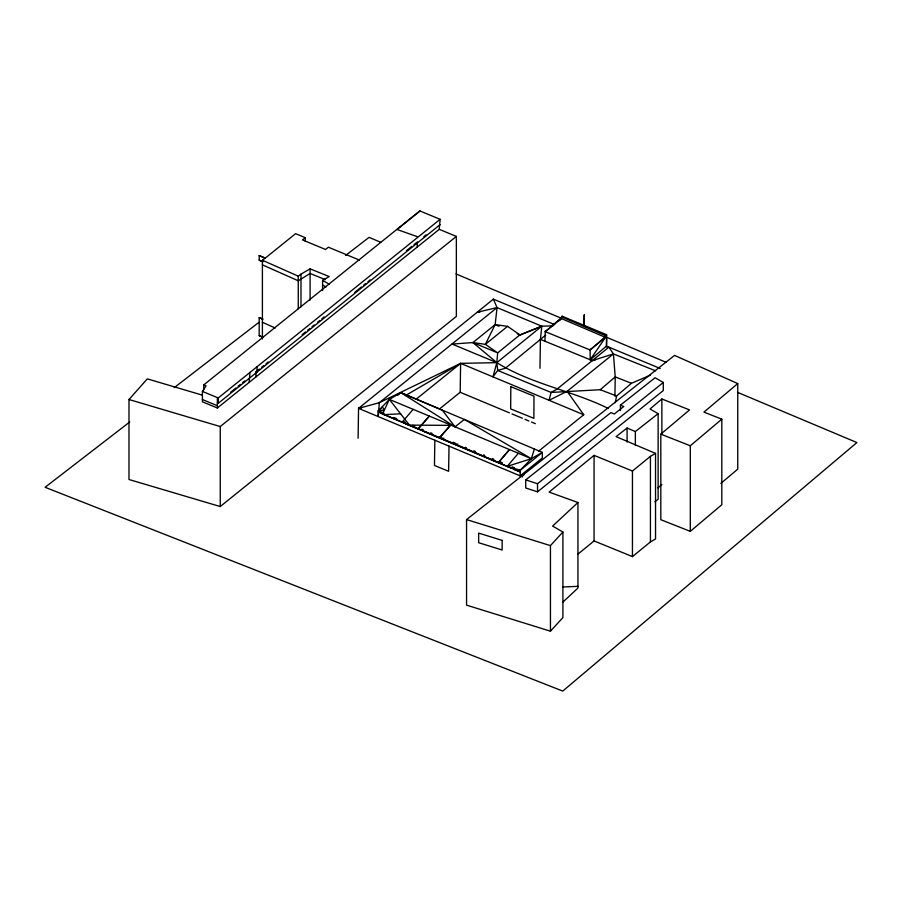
<?xml version="1.0" encoding="UTF-8"?>
<svg xmlns="http://www.w3.org/2000/svg" width="902" height="902" viewBox="0 0 902 902"><rect width="100%" height="100%" fill="white"/><g stroke="black" fill="none" stroke-linecap="round" stroke-linejoin="round"><path stroke-width="1.35" d="M358.094 438.237L358.556 408.369L493.349 299.137L554.707 324.641M518.357 453.266L507.228 466.345L520.251 470.224L542.373 452.376L531.357 458.69L520.251 470.224L520.161 475.85L542.294 458.013L542.373 452.376L400.894 392.663L389.348 399.394L378.242 410.929L378.163 416.555L378.4 413.781M451.519 425.361L409.429 425.124L379.178 412.518L379.19 411.323L378.242 410.929L381.478 408.313M396.542 419.937L393.937 418.799L393.96 417.491L396.564 418.573L396.542 419.937L418.212 428.991L429.341 416.093L418.212 428.721M421.82 430.231L421.832 429.127L423.151 429.679L423.128 431.122L430.705 434.29L430.728 432.836L432.035 433.388L432.013 434.877L512.223 468.431L512.246 466.875L514.163 467.676L514.14 469.39L519.259 471.52L519.281 469.818L520.251 470.224M434.843 440.221L434.46 465.488L448.621 471.272L449.004 446.14M439.511 408.956L460.178 392.28L460.618 363.359L496.822 362.649C531.255 384.128 572.274 390.634 608.444 408.527M502.245 464.259L502.267 462.715L500.497 461.971L500.475 463.38L493.789 460.595L493.811 459.186L492.278 458.543L492.255 459.828L484.554 456.615L484.577 455.33L483.596 454.912L483.573 456.119L475.286 452.657L475.298 451.451L473.821 450.842L473.809 451.925L466.278 448.779L466.3 447.696L465.331 447.291L465.319 448.305L457.765 445.148L457.788 444.134L454.946 443.852L454.958 442.961L453.255 442.251L453.244 443.31L443.761 439.353L443.784 438.293L440.965 438.056L440.977 437.12L439.657 436.568L439.522 438.011M539.971 368.298L540.411 339.366L541.809 326.197L497.058 307.593L477.124 312.284L479.785 312.115M545.293 331.643L561.36 318.53L562.07 316.207L606.618 334.71L605.49 335.634L605.467 337.393L590.066 349.965L545.293 331.643L561.371 317.775M562.059 317.222L562.07 316.207M583.876 325.814L584.248 314.697L584.293 325.859M590.066 349.965L606.595 335.724L590.224 359.751L590.077 349.209M590.224 359.751L606.437 346.142L606.651 339.062M606.527 347.033L606.618 334.71M614.927 396.181L615.22 376.901L613.416 353.922L608.895 347.157L556.76 389.314L551.066 392.449L549.059 400.285L567.132 391.31L613.416 353.922L655.574 370.823M544.898 341.204L545.304 330.887M378.637 411.008L379.359 402.675L497.058 307.593L493.349 299.137M497.058 307.593L495.164 324.596L485.366 344.338L472.907 342.58L452.071 344.057L496.822 362.649L497.724 370.451L492.977 376.867L496.822 362.649L497.678 352.874L519.89 334.879L541.809 326.197L553.05 325.836M615.232 402.675L616.596 396.001L631.434 383.282L650.5 375.119M534.367 449.027L531.357 458.69L507.228 466.345M397.658 395.279L400.894 392.663L455.014 426.815L464.372 419.441L531.357 458.69L389.348 399.394L382.538 413.917L393.937 418.799M203.751 384.906L419.825 210.91L440.12 219.31L439.24 229.333L217.371 407.997L202.398 401.796L202.398 391.4L206.051 385.864L203.751 384.906L203.751 389.878M559.612 320.638L561.236 318.361M498.366 462.647L509.495 449.568L498.366 462.579M440.379 437.008L450.65 424.989L440.447 436.568M402.055 422.237L413.172 409.35M439.24 229.333L456.356 236.414L456.356 316.41L220.246 506.541L128.986 479.514L128.986 399.518L147.342 378.863L202.048 395.065M720.845 483.416L737.757 469.141L737.757 383.575L674.538 355.399L466.56 519.575L466.56 605.141L550.445 631.186L550.445 545.62L562.904 532.022L552.61 526.08L577.945 502.504L549.104 492.109L594.068 455.375L632.449 471.036L650.432 456.344L655.54 453.402L655.54 538.968L650.432 541.922L632.449 556.602L594.068 540.941L578.002 554.065M550.445 631.186L562.904 617.588L562.904 532.022M562.747 602.22L577.945 588.07L577.945 502.504M545.676 335.093L505.312 368.264L497.724 370.451L551.066 392.449L600.258 389.72L615.22 376.901L631.434 383.282M737.757 383.575L703.932 412.124L721.814 419.182L721.814 504.748L690.301 531.357L660.816 519.71L660.816 434.144L689.545 409.903L661.876 398.977L650.026 408.978L658.133 413.657L658.133 499.223L654.886 501.783M690.301 531.357L690.301 445.78L721.814 419.182M657.919 487.881L661.876 484.543M519.236 335.409L541.809 326.197L496.822 362.649L472.907 342.58L495.164 324.596L507.578 326.344L519.89 334.879L517.286 333.796M507.578 326.344L485.366 344.338L497.678 352.874L472.907 342.58M262.753 261.76L259.19 260.171L259.19 255.559L265.289 258.085L295.619 233.652L305.304 237.666L302.497 239.921L325.543 249.459L328.339 247.204L359.391 260.058M420.039 210.989L397.049 229.503L417.265 236.64M217.371 402.935L218.261 403.295L218.261 397.962L440.12 219.31M230.506 392.359L235.974 387.961M238.162 386.191L240.349 384.432M242.537 382.673L244.735 380.903M256.145 371.714L259.438 369.065M261.625 367.294L263.824 365.535M266.011 363.765L268.21 362.006M302.193 334.631L305.485 331.981M307.672 330.222L309.871 328.452M312.058 326.682L314.257 324.923M317.538 322.273L319.736 320.503M321.924 318.744L324.122 316.974M354.813 292.259L361.398 286.96M363.585 285.19L365.784 283.431M367.971 281.661L370.17 279.891M406.351 250.756L411.831 246.347M414.018 244.577L416.217 242.818M423.884 236.64L426.082 234.87M218.261 403.295L440.12 224.643M220.246 506.541L220.246 426.545L456.356 236.414M416.014 399.315L460.618 363.359L583.752 414.773L538.584 451.192M620.418 405.122L623.756 406.531L614.285 414.007L610.947 412.597L525.719 479.887L525.719 487.982L537.524 491.838L537.524 483.743L663.286 382.471L655.089 377.746L620.418 405.122L620.418 410.511M537.524 491.838L663.286 390.566L663.286 382.471M658.133 413.657L635.358 431.539L627.082 428.022L616.089 436.636L655.54 453.402M129.708 422.012L45.1 487.283L562.758 691.09L856.9 442.555L737.532 392.347M174.233 387.657L258.84 322.386M345.669 255.401L369.053 237.373L380.723 242.277M262.403 338.96L262.403 260.25L265.132 258.197L259.19 255.559M298.258 308.811L298.258 276.17L300.986 274.118L310.096 268.864L329.23 276.553L322.589 280.387L322.589 290.613M494.882 324.788L499.065 326.22M405.596 395.504L460.618 363.359L379.359 402.675L358.556 408.369L522.619 476.876M540.411 339.366L592.31 360.597L613.416 353.922M524.028 474.768L520.161 475.85L522.901 475.534M382.335 406.678L384.32 410.117L379.19 411.323L382.538 413.917L382.561 412.721L384.015 413.341L384.004 414.649L400.601 413.804M592.31 360.597L594.937 360.191M378.242 410.929L384.32 410.117M358.556 408.369L361.319 408.065M562.521 586.976L577.945 586.345M128.986 399.518L220.246 426.545M466.56 519.575L550.445 545.62M525.719 479.887L537.524 483.743M600.258 389.72L616.596 396.001M660.816 434.144L690.301 445.78M325.408 279.631L310.096 273.486L298.258 280.781L262.403 264.861M606.403 346.12L660.253 368.501M259.19 260.171L262.843 261.693M262.753 337.235L259.19 335.657L259.19 317.617L262.843 319.128M259.19 335.657L262.843 337.168M202.398 391.4L218.261 397.962M202.398 399.53L217.371 405.731M460.178 392.28L509.427 412.845M512.02 413.928L522.393 418.257M524.987 419.34L528.876 420.963M531.47 422.046L535.348 423.669M439.522 437.617L414.616 427.221L414.627 426.116L412.755 425.338L412.755 426.454L405.122 423.41L405.133 422.159L403.544 421.493L403.521 422.858L520.217 471.915M455.984 273.926L561.078 318.135M605.186 336.683L666.172 362.333M400.894 392.663L442.217 410.072L455.014 426.815M561.394 316.76L605.49 335.634M561.36 318.53L605.467 337.393M262.403 260.25L298.258 276.17M259.19 317.617L262.753 319.195M262.403 322.307L275.211 327.99M378.231 412.045L379.178 412.518M322.589 280.387L329.377 284.31M322.589 285.009L325.983 286.96M586.571 327.246L584.338 325.464L586.356 327.426M389.348 399.394L409.429 425.124M567.132 391.31L583.752 414.773M661.876 398.977L661.876 434.042M650.432 456.344L650.432 541.922M635.358 431.539L635.358 445.565M632.449 471.036L632.449 556.602M627.082 428.022L627.082 442.048M594.068 455.375L594.068 540.941M417.265 241.826L417.265 247.024M310.096 268.864L310.096 300.095M305.304 237.666L305.304 241.127M300.986 274.118L300.986 306.759M257.025 366.742L257.025 372.075M255.942 371.872L255.942 376.935M249.989 372.413L249.11 382.437M217.371 397.602L217.371 407.997M510.814 386.676L510.679 408.877L533.871 418.348L533.995 396.147L510.814 386.676M502.143 540.388L478.658 533.093L478.658 542.722L502.143 550.006L502.143 540.388"/></g></svg>
